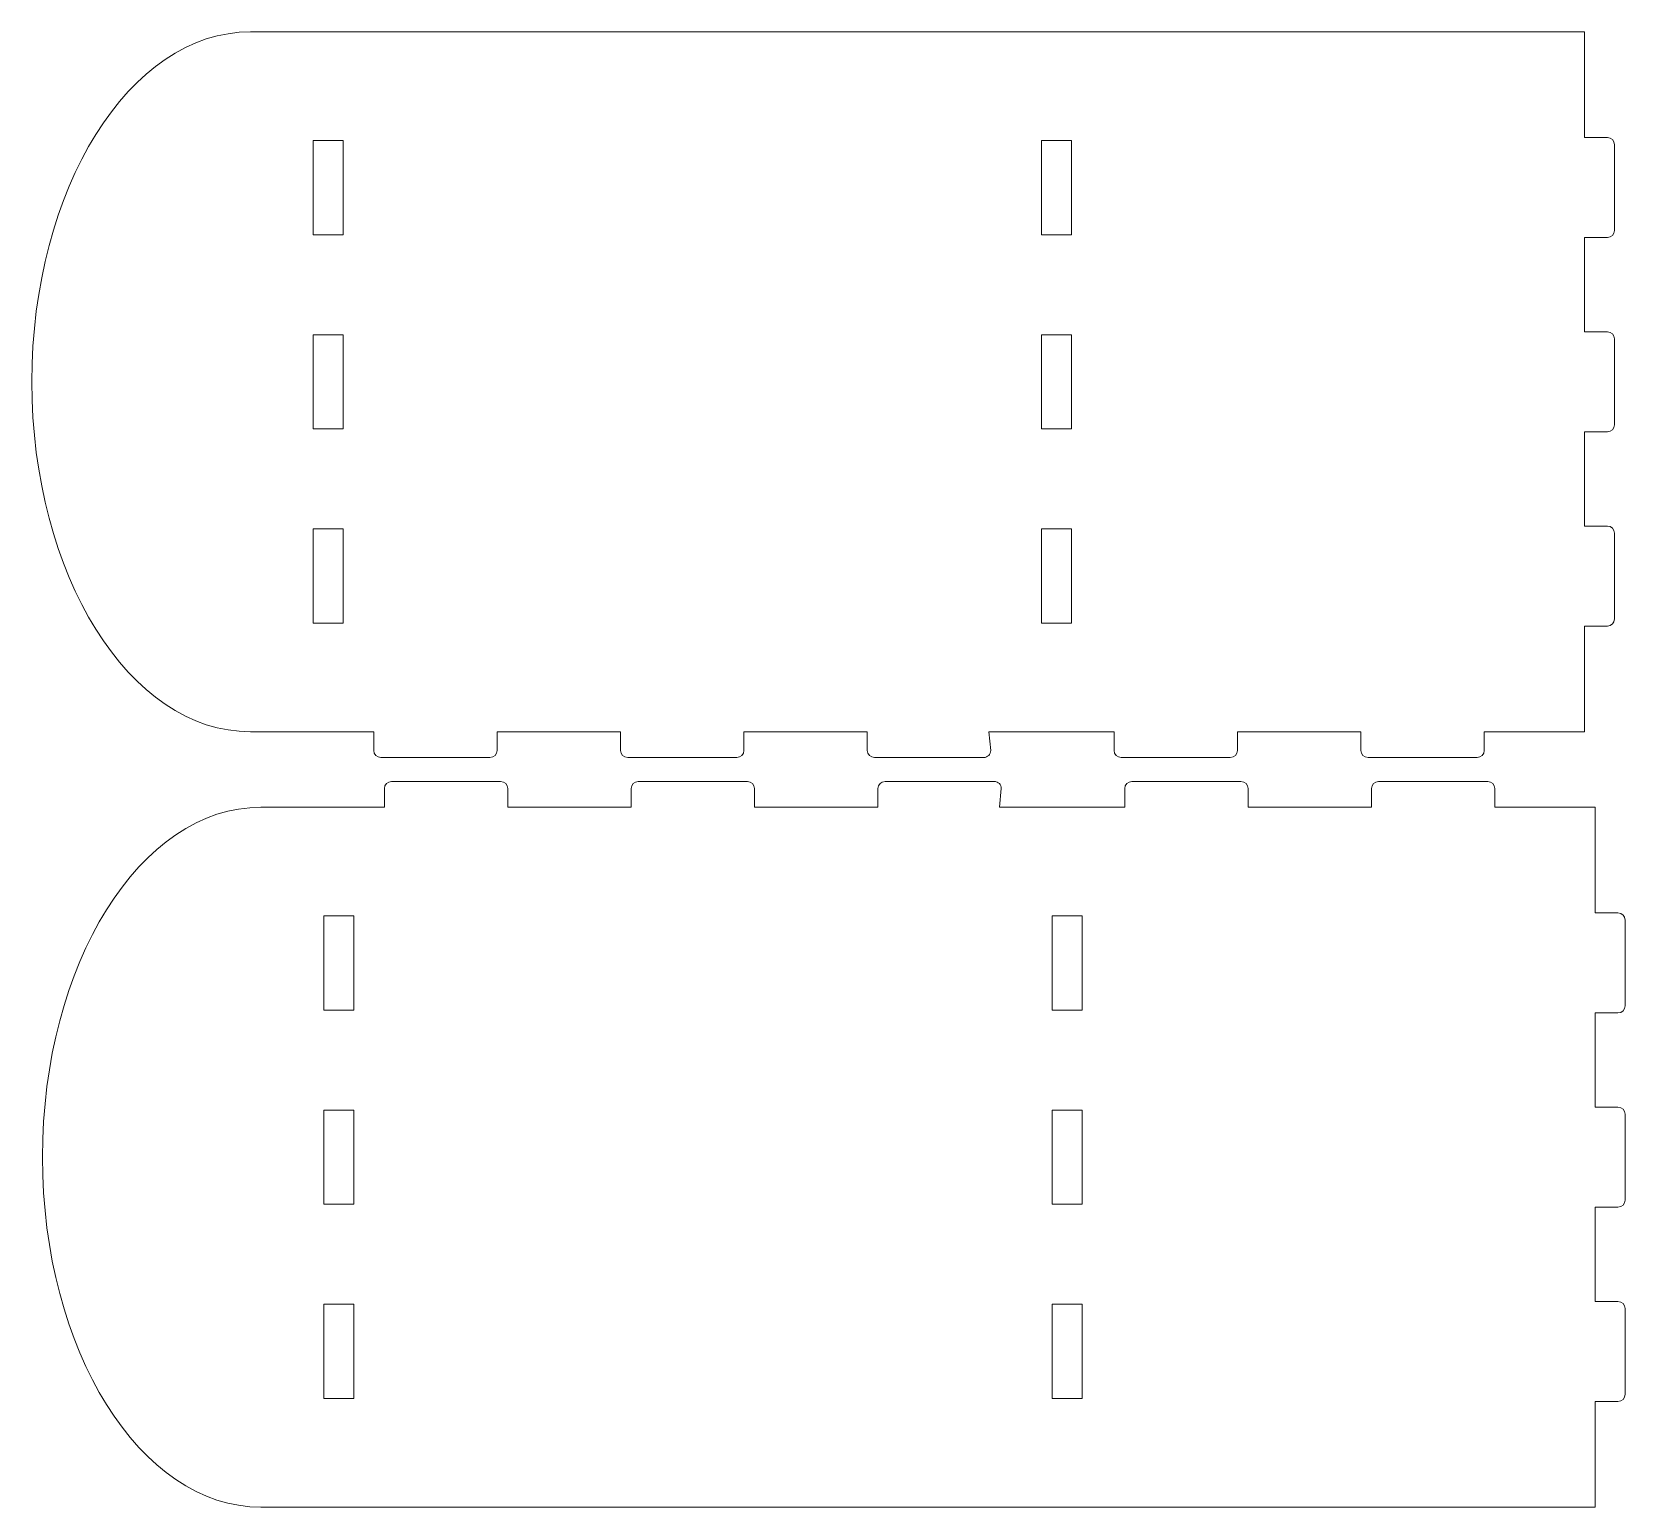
# Model space of a CAD drawing. Header units: millimetres. Extents: x -632 to 502, y -268 to 447.
# Drawn here: x 52.8 to 275.9, y -81.7 to 124.8 of the extents above; entities that cross this region are included whole.
import ezdxf

# ---------------------------------------------------------------- set-up
doc = ezdxf.new("R2010")
doc.units = ezdxf.units.MM
doc.header["$MEASUREMENT"] = 0
doc.layers.add('layer 1', color=7, linetype='Continuous')

msp = doc.modelspace()

# ---------------------------------------------------------------- linework, layer by layer
at = {"layer": 'layer 1', "color": 240, "lineweight": 9}
for points, knots in [([(273.4137, 96.028), (273.4137, 96.028), (270.2137, 96.028), (270.2137, 96.028), (270.2137, 96.028), (270.2137, 96.028), (270.2137, 82.828), (270.2137, 82.828), (270.2137, 82.828), (270.2137, 82.828), (273.4137, 82.828), (273.4137, 82.828), (273.4137, 82.828), (273.9636, 82.828), (274.4137, 82.3779), (274.4137, 81.828), (274.4137, 81.828), (274.4137, 81.828), (274.4137, 69.828), (274.4137, 69.828), (274.4137, 69.828), (274.4137, 69.2781), (273.9637, 68.828), (273.4137, 68.828), (273.4137, 68.828), (273.4137, 68.828), (270.2137, 68.828), (270.2137, 68.828), (270.2137, 68.828), (270.2137, 68.828), (270.2137, 55.628), (270.2137, 55.628), (270.2137, 55.628), (270.2137, 55.628), (273.4137, 55.628), (273.4137, 55.628), (273.4137, 55.628), (273.9636, 55.628), (274.4137, 55.1779), (274.4137, 54.628), (274.4137, 54.628), (274.4137, 54.628), (274.4137, 42.628), (274.4137, 42.628), (274.4137, 42.628), (274.4137, 42.0781), (273.9637, 41.628), (273.4137, 41.628), (273.4137, 41.628), (273.4137, 41.628), (270.2137, 41.628), (270.2137, 41.628), (270.2137, 41.628), (270.2137, 41.628), (270.2137, 26.828), (270.2137, 26.828), (270.2137, 26.828), (270.2137, 26.828), (256.1786, 26.828), (256.1786, 26.828), (256.1786, 26.828), (256.1786, 26.828), (256.1786, 24.228), (256.1786, 24.228), (256.1786, 24.228), (256.1786, 23.678), (255.7286, 23.228), (255.1786, 23.228), (255.1786, 23.228), (255.1786, 23.228), (239.9047, 23.228), (239.9047, 23.228), (239.9047, 23.228), (239.3547, 23.228), (238.9047, 23.678), (238.9047, 24.228), (238.9047, 24.228), (238.9047, 24.228), (238.9047, 26.828), (238.9047, 26.828), (238.9047, 26.828), (238.9047, 26.828), (221.6307, 26.828), (221.6307, 26.828), (221.6307, 26.828), (221.6307, 26.828), (221.6307, 24.228), (221.6307, 24.228), (221.6307, 24.228), (221.6307, 23.678), (221.1807, 23.228), (220.6307, 23.228), (220.6307, 23.228), (220.6307, 23.228), (205.3568, 23.228), (205.3568, 23.228), (205.3568, 23.228), (204.8068, 23.228), (204.3568, 23.678), (204.3568, 24.228), (204.3568, 24.228), (204.3568, 24.228), (204.3568, 26.828), (204.3568, 26.828), (204.3568, 26.828), (204.3568, 26.828), (186.8439, 26.828), (186.8439, 26.828), (186.8439, 26.828), (186.8439, 26.828), (187.0828, 24.228), (187.0828, 24.228), (187.0828, 24.228), (187.133, 23.6806), (186.6328, 23.228), (186.0828, 23.228), (186.0828, 23.228), (186.0828, 23.228), (170.8089, 23.228), (170.8089, 23.228), (170.8089, 23.228), (170.2589, 23.228), (169.8089, 23.678), (169.8089, 24.228), (169.8089, 24.228), (169.8089, 24.228), (169.8089, 26.828), (169.8089, 26.828), (169.8089, 26.828), (169.8089, 26.828), (152.5349, 26.828), (152.5349, 26.828), (152.5349, 26.828), (152.5349, 26.828), (152.5349, 24.228), (152.5349, 24.228), (152.5349, 24.228), (152.5349, 23.678), (152.0849, 23.228), (151.5349, 23.228), (151.5349, 23.228), (151.5349, 23.228), (136.261, 23.228), (136.261, 23.228), (136.261, 23.228), (135.711, 23.228), (135.261, 23.678), (135.261, 24.228), (135.261, 24.228), (135.261, 24.228), (135.261, 26.828), (135.261, 26.828), (135.261, 26.828), (135.261, 26.828), (117.987, 26.828), (117.987, 26.828), (117.987, 26.828), (117.987, 26.828), (117.987, 24.228), (117.987, 24.228), (117.987, 24.228), (117.987, 23.678), (117.537, 23.228), (116.987, 23.228), (116.987, 23.228), (116.987, 23.228), (101.7131, 23.228), (101.7131, 23.228), (101.7131, 23.228), (101.1631, 23.228), (100.7131, 23.678), (100.7131, 24.228), (100.7131, 24.228), (100.7131, 24.228), (100.7131, 26.828), (100.7131, 26.828), (100.7131, 26.828), (100.7131, 26.828), (83.4389, 26.828), (83.4389, 26.828), (83.4389, 26.828), (66.5449, 26.828), (52.8496, 48.766), (52.8496, 75.828), (52.8496, 75.828), (52.8496, 102.89), (66.5449, 124.828), (83.4389, 124.828), (83.4389, 124.828), (83.4389, 124.828), (270.2137, 124.828), (270.2137, 124.828), (270.2137, 124.828), (270.2137, 124.828), (270.2137, 110.028), (270.2137, 110.028), (270.2137, 110.028), (270.2137, 110.028), (273.4137, 110.028), (273.4137, 110.028), (273.4137, 110.028), (273.9636, 110.028), (274.4137, 109.5779), (274.4137, 109.028), (274.4137, 109.028), (274.4137, 109.028), (274.4137, 97.028), (274.4137, 97.028), (274.4137, 97.028), (274.4137, 96.4781), (273.9637, 96.028), (273.4137, 96.028)], [0, 0, 0, 0, 0.01851852, 0.01851852, 0.01851852, 0.01851852, 0.03703704, 0.03703704, 0.03703704, 0.03703704, 0.05555556, 0.05555556, 0.05555556, 0.05555556, 0.07407407, 0.07407407, 0.07407407, 0.07407407, 0.09259259, 0.09259259, 0.09259259, 0.09259259, 0.11111111, 0.11111111, 0.11111111, 0.11111111, 0.12962963, 0.12962963, 0.12962963, 0.12962963, 0.14814815, 0.14814815, 0.14814815, 0.14814815, 0.16666667, 0.16666667, 0.16666667, 0.16666667, 0.18518519, 0.18518519, 0.18518519, 0.18518519, 0.2037037, 0.2037037, 0.2037037, 0.2037037, 0.22222222, 0.22222222, 0.22222222, 0.22222222, 0.24074074, 0.24074074, 0.24074074, 0.24074074, 0.25925926, 0.25925926, 0.25925926, 0.25925926, 0.27777778, 0.27777778, 0.27777778, 0.27777778, 0.2962963, 0.2962963, 0.2962963, 0.2962963, 0.31481481, 0.31481481, 0.31481481, 0.31481481, 0.33333333, 0.33333333, 0.33333333, 0.33333333, 0.35185185, 0.35185185, 0.35185185, 0.35185185, 0.37037037, 0.37037037, 0.37037037, 0.37037037, 0.38888889, 0.38888889, 0.38888889, 0.38888889, 0.40740741, 0.40740741, 0.40740741, 0.40740741, 0.42592593, 0.42592593, 0.42592593, 0.42592593, 0.44444444, 0.44444444, 0.44444444, 0.44444444, 0.46296296, 0.46296296, 0.46296296, 0.46296296, 0.48148148, 0.48148148, 0.48148148, 0.48148148, 0.5, 0.5, 0.5, 0.5, 0.51851852, 0.51851852, 0.51851852, 0.51851852, 0.53703704, 0.53703704, 0.53703704, 0.53703704, 0.55555556, 0.55555556, 0.55555556, 0.55555556, 0.57407407, 0.57407407, 0.57407407, 0.57407407, 0.59259259, 0.59259259, 0.59259259, 0.59259259, 0.61111111, 0.61111111, 0.61111111, 0.61111111, 0.62962963, 0.62962963, 0.62962963, 0.62962963, 0.64814815, 0.64814815, 0.64814815, 0.64814815, 0.66666667, 0.66666667, 0.66666667, 0.66666667, 0.68518519, 0.68518519, 0.68518519, 0.68518519, 0.7037037, 0.7037037, 0.7037037, 0.7037037, 0.72222222, 0.72222222, 0.72222222, 0.72222222, 0.74074074, 0.74074074, 0.74074074, 0.74074074, 0.75925926, 0.75925926, 0.75925926, 0.75925926, 0.77777778, 0.77777778, 0.77777778, 0.77777778, 0.7962963, 0.7962963, 0.7962963, 0.7962963, 0.81481481, 0.81481481, 0.81481481, 0.81481481, 0.83333333, 0.83333333, 0.83333333, 0.83333333, 0.85185185, 0.85185185, 0.85185185, 0.85185185, 0.87037037, 0.87037037, 0.87037037, 0.87037037, 0.88888889, 0.88888889, 0.88888889, 0.88888889, 0.90740741, 0.90740741, 0.90740741, 0.90740741, 0.92592593, 0.92592593, 0.92592593, 0.92592593, 0.94444444, 0.94444444, 0.94444444, 0.94444444, 0.96296296, 0.96296296, 0.96296296, 0.96296296, 1, 1, 1, 1]), ([(96.4496, 96.428), (96.4496, 96.428), (92.2496, 96.428), (92.2496, 96.428), (92.2496, 96.428), (92.2496, 96.428), (92.2496, 109.628), (92.2496, 109.628), (92.2496, 109.628), (92.2496, 109.628), (96.4496, 109.628), (96.4496, 109.628), (96.4496, 109.628), (96.4496, 109.628), (96.4496, 96.428), (96.4496, 96.428)], [0, 0, 0, 0, 0.2, 0.2, 0.2, 0.2, 0.4, 0.4, 0.4, 0.4, 0.6, 0.6, 0.6, 0.6, 1, 1, 1, 1]), ([(198.3791, 96.428), (198.3791, 96.428), (194.2107, 96.428), (194.2107, 96.428), (194.2107, 96.428), (194.2107, 96.428), (194.2107, 109.628), (194.2107, 109.628), (194.2107, 109.628), (194.2107, 109.628), (198.3791, 109.628), (198.3791, 109.628), (198.3791, 109.628), (198.3791, 109.628), (198.3791, 96.428), (198.3791, 96.428)], [0, 0, 0, 0, 0.2, 0.2, 0.2, 0.2, 0.4, 0.4, 0.4, 0.4, 0.6, 0.6, 0.6, 0.6, 1, 1, 1, 1]), ([(96.4496, 69.228), (96.4496, 69.228), (92.2496, 69.228), (92.2496, 69.228), (92.2496, 69.228), (92.2496, 69.228), (92.2496, 82.428), (92.2496, 82.428), (92.2496, 82.428), (92.2496, 82.428), (96.4496, 82.428), (96.4496, 82.428), (96.4496, 82.428), (96.4496, 82.428), (96.4496, 69.228), (96.4496, 69.228)], [0, 0, 0, 0, 0.2, 0.2, 0.2, 0.2, 0.4, 0.4, 0.4, 0.4, 0.6, 0.6, 0.6, 0.6, 1, 1, 1, 1]), ([(198.3791, 69.228), (198.3791, 69.228), (194.2107, 69.228), (194.2107, 69.228), (194.2107, 69.228), (194.2107, 69.228), (194.2107, 82.428), (194.2107, 82.428), (194.2107, 82.428), (194.2107, 82.428), (198.3791, 82.428), (198.3791, 82.428), (198.3791, 82.428), (198.3791, 82.428), (198.3791, 69.228), (198.3791, 69.228)], [0, 0, 0, 0, 0.2, 0.2, 0.2, 0.2, 0.4, 0.4, 0.4, 0.4, 0.6, 0.6, 0.6, 0.6, 1, 1, 1, 1]), ([(96.4496, 42.028), (96.4496, 42.028), (92.2496, 42.028), (92.2496, 42.028), (92.2496, 42.028), (92.2496, 42.028), (92.2496, 55.228), (92.2496, 55.228), (92.2496, 55.228), (92.2496, 55.228), (96.4496, 55.228), (96.4496, 55.228), (96.4496, 55.228), (96.4496, 55.228), (96.4496, 42.028), (96.4496, 42.028)], [0, 0, 0, 0, 0.2, 0.2, 0.2, 0.2, 0.4, 0.4, 0.4, 0.4, 0.6, 0.6, 0.6, 0.6, 1, 1, 1, 1]), ([(198.3791, 42.028), (198.3791, 42.028), (194.2107, 42.028), (194.2107, 42.028), (194.2107, 42.028), (194.2107, 42.028), (194.2107, 55.228), (194.2107, 55.228), (194.2107, 55.228), (194.2107, 55.228), (198.3791, 55.228), (198.3791, 55.228), (198.3791, 55.228), (198.3791, 55.228), (198.3791, 42.028), (198.3791, 42.028)], [0, 0, 0, 0, 0.2, 0.2, 0.2, 0.2, 0.4, 0.4, 0.4, 0.4, 0.6, 0.6, 0.6, 0.6, 1, 1, 1, 1]), ([(274.9025, -52.9328), (274.9025, -52.9328), (271.7025, -52.9328), (271.7025, -52.9328), (271.7025, -52.9328), (271.7025, -52.9328), (271.7025, -39.7328), (271.7025, -39.7328), (271.7025, -39.7328), (271.7025, -39.7328), (274.9025, -39.7328), (274.9025, -39.7328), (274.9025, -39.7328), (275.4524, -39.7328), (275.9025, -39.2827), (275.9025, -38.7328), (275.9025, -38.7328), (275.9025, -38.7328), (275.9025, -26.7328), (275.9025, -26.7328), (275.9025, -26.7328), (275.9025, -26.1829), (275.4525, -25.7328), (274.9025, -25.7328), (274.9025, -25.7328), (274.9025, -25.7328), (271.7025, -25.7328), (271.7025, -25.7328), (271.7025, -25.7328), (271.7025, -25.7328), (271.7025, -12.5328), (271.7025, -12.5328), (271.7025, -12.5328), (271.7025, -12.5328), (274.9025, -12.5328), (274.9025, -12.5328), (274.9025, -12.5328), (275.4524, -12.5328), (275.9025, -12.0827), (275.9025, -11.5328), (275.9025, -11.5328), (275.9025, -11.5328), (275.9025, 0.4672), (275.9025, 0.4672), (275.9025, 0.4672), (275.9025, 1.0171), (275.4525, 1.4672), (274.9025, 1.4672), (274.9025, 1.4672), (274.9025, 1.4672), (271.7025, 1.4672), (271.7025, 1.4672), (271.7025, 1.4672), (271.7025, 1.4672), (271.7025, 16.2672), (271.7025, 16.2672), (271.7025, 16.2672), (271.7025, 16.2672), (257.6674, 16.2672), (257.6674, 16.2672), (257.6674, 16.2672), (257.6674, 16.2672), (257.6674, 18.8672), (257.6674, 18.8672), (257.6674, 18.8672), (257.6674, 19.4172), (257.2174, 19.8672), (256.6674, 19.8672), (256.6674, 19.8672), (256.6674, 19.8672), (241.3935, 19.8672), (241.3935, 19.8672), (241.3935, 19.8672), (240.8435, 19.8672), (240.3935, 19.4172), (240.3935, 18.8672), (240.3935, 18.8672), (240.3935, 18.8672), (240.3935, 16.2672), (240.3935, 16.2672), (240.3935, 16.2672), (240.3935, 16.2672), (223.1195, 16.2672), (223.1195, 16.2672), (223.1195, 16.2672), (223.1195, 16.2672), (223.1195, 18.8672), (223.1195, 18.8672), (223.1195, 18.8672), (223.1195, 19.4172), (222.6695, 19.8672), (222.1195, 19.8672), (222.1195, 19.8672), (222.1195, 19.8672), (206.8456, 19.8672), (206.8456, 19.8672), (206.8456, 19.8672), (206.2956, 19.8672), (205.8456, 19.4172), (205.8456, 18.8672), (205.8456, 18.8672), (205.8456, 18.8672), (205.8456, 16.2672), (205.8456, 16.2672), (205.8456, 16.2672), (205.8456, 16.2672), (188.3327, 16.2672), (188.3327, 16.2672), (188.3327, 16.2672), (188.3327, 16.2672), (188.5716, 18.8672), (188.5716, 18.8672), (188.5716, 18.8672), (188.6218, 19.4146), (188.1216, 19.8672), (187.5716, 19.8672), (187.5716, 19.8672), (187.5716, 19.8672), (172.2977, 19.8672), (172.2977, 19.8672), (172.2977, 19.8672), (171.7477, 19.8672), (171.2977, 19.4172), (171.2977, 18.8672), (171.2977, 18.8672), (171.2977, 18.8672), (171.2977, 16.2672), (171.2977, 16.2672), (171.2977, 16.2672), (171.2977, 16.2672), (154.0237, 16.2672), (154.0237, 16.2672), (154.0237, 16.2672), (154.0237, 16.2672), (154.0237, 18.8672), (154.0237, 18.8672), (154.0237, 18.8672), (154.0237, 19.4172), (153.5737, 19.8672), (153.0237, 19.8672), (153.0237, 19.8672), (153.0237, 19.8672), (137.7498, 19.8672), (137.7498, 19.8672), (137.7498, 19.8672), (137.1998, 19.8672), (136.7498, 19.4172), (136.7498, 18.8672), (136.7498, 18.8672), (136.7498, 18.8672), (136.7498, 16.2672), (136.7498, 16.2672), (136.7498, 16.2672), (136.7498, 16.2672), (119.4758, 16.2672), (119.4758, 16.2672), (119.4758, 16.2672), (119.4758, 16.2672), (119.4758, 18.8672), (119.4758, 18.8672), (119.4758, 18.8672), (119.4758, 19.4172), (119.0258, 19.8672), (118.4758, 19.8672), (118.4758, 19.8672), (118.4758, 19.8672), (103.2019, 19.8672), (103.2019, 19.8672), (103.2019, 19.8672), (102.6519, 19.8672), (102.2019, 19.4172), (102.2019, 18.8672), (102.2019, 18.8672), (102.2019, 18.8672), (102.2019, 16.2672), (102.2019, 16.2672), (102.2019, 16.2672), (102.2019, 16.2672), (84.9277, 16.2672), (84.9277, 16.2672), (84.9277, 16.2672), (68.0337, 16.2672), (54.3384, -5.6708), (54.3384, -32.7328), (54.3384, -32.7328), (54.3384, -59.7948), (68.0337, -81.7328), (84.9277, -81.7328), (84.9277, -81.7328), (84.9277, -81.7328), (271.7025, -81.7328), (271.7025, -81.7328), (271.7025, -81.7328), (271.7025, -81.7328), (271.7025, -66.9328), (271.7025, -66.9328), (271.7025, -66.9328), (271.7025, -66.9328), (274.9025, -66.9328), (274.9025, -66.9328), (274.9025, -66.9328), (275.4524, -66.9328), (275.9025, -66.4827), (275.9025, -65.9328), (275.9025, -65.9328), (275.9025, -65.9328), (275.9025, -53.9328), (275.9025, -53.9328), (275.9025, -53.9328), (275.9025, -53.3829), (275.4525, -52.9328), (274.9025, -52.9328)], [0, 0, 0, 0, 0.01851852, 0.01851852, 0.01851852, 0.01851852, 0.03703704, 0.03703704, 0.03703704, 0.03703704, 0.05555556, 0.05555556, 0.05555556, 0.05555556, 0.07407407, 0.07407407, 0.07407407, 0.07407407, 0.09259259, 0.09259259, 0.09259259, 0.09259259, 0.11111111, 0.11111111, 0.11111111, 0.11111111, 0.12962963, 0.12962963, 0.12962963, 0.12962963, 0.14814815, 0.14814815, 0.14814815, 0.14814815, 0.16666667, 0.16666667, 0.16666667, 0.16666667, 0.18518519, 0.18518519, 0.18518519, 0.18518519, 0.2037037, 0.2037037, 0.2037037, 0.2037037, 0.22222222, 0.22222222, 0.22222222, 0.22222222, 0.24074074, 0.24074074, 0.24074074, 0.24074074, 0.25925926, 0.25925926, 0.25925926, 0.25925926, 0.27777778, 0.27777778, 0.27777778, 0.27777778, 0.2962963, 0.2962963, 0.2962963, 0.2962963, 0.31481481, 0.31481481, 0.31481481, 0.31481481, 0.33333333, 0.33333333, 0.33333333, 0.33333333, 0.35185185, 0.35185185, 0.35185185, 0.35185185, 0.37037037, 0.37037037, 0.37037037, 0.37037037, 0.38888889, 0.38888889, 0.38888889, 0.38888889, 0.40740741, 0.40740741, 0.40740741, 0.40740741, 0.42592593, 0.42592593, 0.42592593, 0.42592593, 0.44444444, 0.44444444, 0.44444444, 0.44444444, 0.46296296, 0.46296296, 0.46296296, 0.46296296, 0.48148148, 0.48148148, 0.48148148, 0.48148148, 0.5, 0.5, 0.5, 0.5, 0.51851852, 0.51851852, 0.51851852, 0.51851852, 0.53703704, 0.53703704, 0.53703704, 0.53703704, 0.55555556, 0.55555556, 0.55555556, 0.55555556, 0.57407407, 0.57407407, 0.57407407, 0.57407407, 0.59259259, 0.59259259, 0.59259259, 0.59259259, 0.61111111, 0.61111111, 0.61111111, 0.61111111, 0.62962963, 0.62962963, 0.62962963, 0.62962963, 0.64814815, 0.64814815, 0.64814815, 0.64814815, 0.66666667, 0.66666667, 0.66666667, 0.66666667, 0.68518519, 0.68518519, 0.68518519, 0.68518519, 0.7037037, 0.7037037, 0.7037037, 0.7037037, 0.72222222, 0.72222222, 0.72222222, 0.72222222, 0.74074074, 0.74074074, 0.74074074, 0.74074074, 0.75925926, 0.75925926, 0.75925926, 0.75925926, 0.77777778, 0.77777778, 0.77777778, 0.77777778, 0.7962963, 0.7962963, 0.7962963, 0.7962963, 0.81481481, 0.81481481, 0.81481481, 0.81481481, 0.83333333, 0.83333333, 0.83333333, 0.83333333, 0.85185185, 0.85185185, 0.85185185, 0.85185185, 0.87037037, 0.87037037, 0.87037037, 0.87037037, 0.88888889, 0.88888889, 0.88888889, 0.88888889, 0.90740741, 0.90740741, 0.90740741, 0.90740741, 0.92592593, 0.92592593, 0.92592593, 0.92592593, 0.94444444, 0.94444444, 0.94444444, 0.94444444, 0.96296296, 0.96296296, 0.96296296, 0.96296296, 1, 1, 1, 1]), ([(97.9384, 1.0672), (97.9384, 1.0672), (93.7384, 1.0672), (93.7384, 1.0672), (93.7384, 1.0672), (93.7384, 1.0672), (93.7384, -12.1328), (93.7384, -12.1328), (93.7384, -12.1328), (93.7384, -12.1328), (97.9384, -12.1328), (97.9384, -12.1328), (97.9384, -12.1328), (97.9384, -12.1328), (97.9384, 1.0672), (97.9384, 1.0672)], [0, 0, 0, 0, 0.2, 0.2, 0.2, 0.2, 0.4, 0.4, 0.4, 0.4, 0.6, 0.6, 0.6, 0.6, 1, 1, 1, 1]), ([(199.8679, 1.0672), (199.8679, 1.0672), (195.6995, 1.0672), (195.6995, 1.0672), (195.6995, 1.0672), (195.6995, 1.0672), (195.6995, -12.1328), (195.6995, -12.1328), (195.6995, -12.1328), (195.6995, -12.1328), (199.8679, -12.1328), (199.8679, -12.1328), (199.8679, -12.1328), (199.8679, -12.1328), (199.8679, 1.0672), (199.8679, 1.0672)], [0, 0, 0, 0, 0.2, 0.2, 0.2, 0.2, 0.4, 0.4, 0.4, 0.4, 0.6, 0.6, 0.6, 0.6, 1, 1, 1, 1]), ([(97.9384, -26.1328), (97.9384, -26.1328), (93.7384, -26.1328), (93.7384, -26.1328), (93.7384, -26.1328), (93.7384, -26.1328), (93.7384, -39.3328), (93.7384, -39.3328), (93.7384, -39.3328), (93.7384, -39.3328), (97.9384, -39.3328), (97.9384, -39.3328), (97.9384, -39.3328), (97.9384, -39.3328), (97.9384, -26.1328), (97.9384, -26.1328)], [0, 0, 0, 0, 0.2, 0.2, 0.2, 0.2, 0.4, 0.4, 0.4, 0.4, 0.6, 0.6, 0.6, 0.6, 1, 1, 1, 1]), ([(199.8679, -26.1328), (199.8679, -26.1328), (195.6995, -26.1328), (195.6995, -26.1328), (195.6995, -26.1328), (195.6995, -26.1328), (195.6995, -39.3328), (195.6995, -39.3328), (195.6995, -39.3328), (195.6995, -39.3328), (199.8679, -39.3328), (199.8679, -39.3328), (199.8679, -39.3328), (199.8679, -39.3328), (199.8679, -26.1328), (199.8679, -26.1328)], [0, 0, 0, 0, 0.2, 0.2, 0.2, 0.2, 0.4, 0.4, 0.4, 0.4, 0.6, 0.6, 0.6, 0.6, 1, 1, 1, 1]), ([(97.9384, -53.3328), (97.9384, -53.3328), (93.7384, -53.3328), (93.7384, -53.3328), (93.7384, -53.3328), (93.7384, -53.3328), (93.7384, -66.5328), (93.7384, -66.5328), (93.7384, -66.5328), (93.7384, -66.5328), (97.9384, -66.5328), (97.9384, -66.5328), (97.9384, -66.5328), (97.9384, -66.5328), (97.9384, -53.3328), (97.9384, -53.3328)], [0, 0, 0, 0, 0.2, 0.2, 0.2, 0.2, 0.4, 0.4, 0.4, 0.4, 0.6, 0.6, 0.6, 0.6, 1, 1, 1, 1]), ([(199.8679, -53.3328), (199.8679, -53.3328), (195.6995, -53.3328), (195.6995, -53.3328), (195.6995, -53.3328), (195.6995, -53.3328), (195.6995, -66.5328), (195.6995, -66.5328), (195.6995, -66.5328), (195.6995, -66.5328), (199.8679, -66.5328), (199.8679, -66.5328), (199.8679, -66.5328), (199.8679, -66.5328), (199.8679, -53.3328), (199.8679, -53.3328)], [0, 0, 0, 0, 0.2, 0.2, 0.2, 0.2, 0.4, 0.4, 0.4, 0.4, 0.6, 0.6, 0.6, 0.6, 1, 1, 1, 1])]:
    msp.add_open_spline(points, degree=3, knots=knots, dxfattribs=at)

doc.saveas('drawing.dxf')
